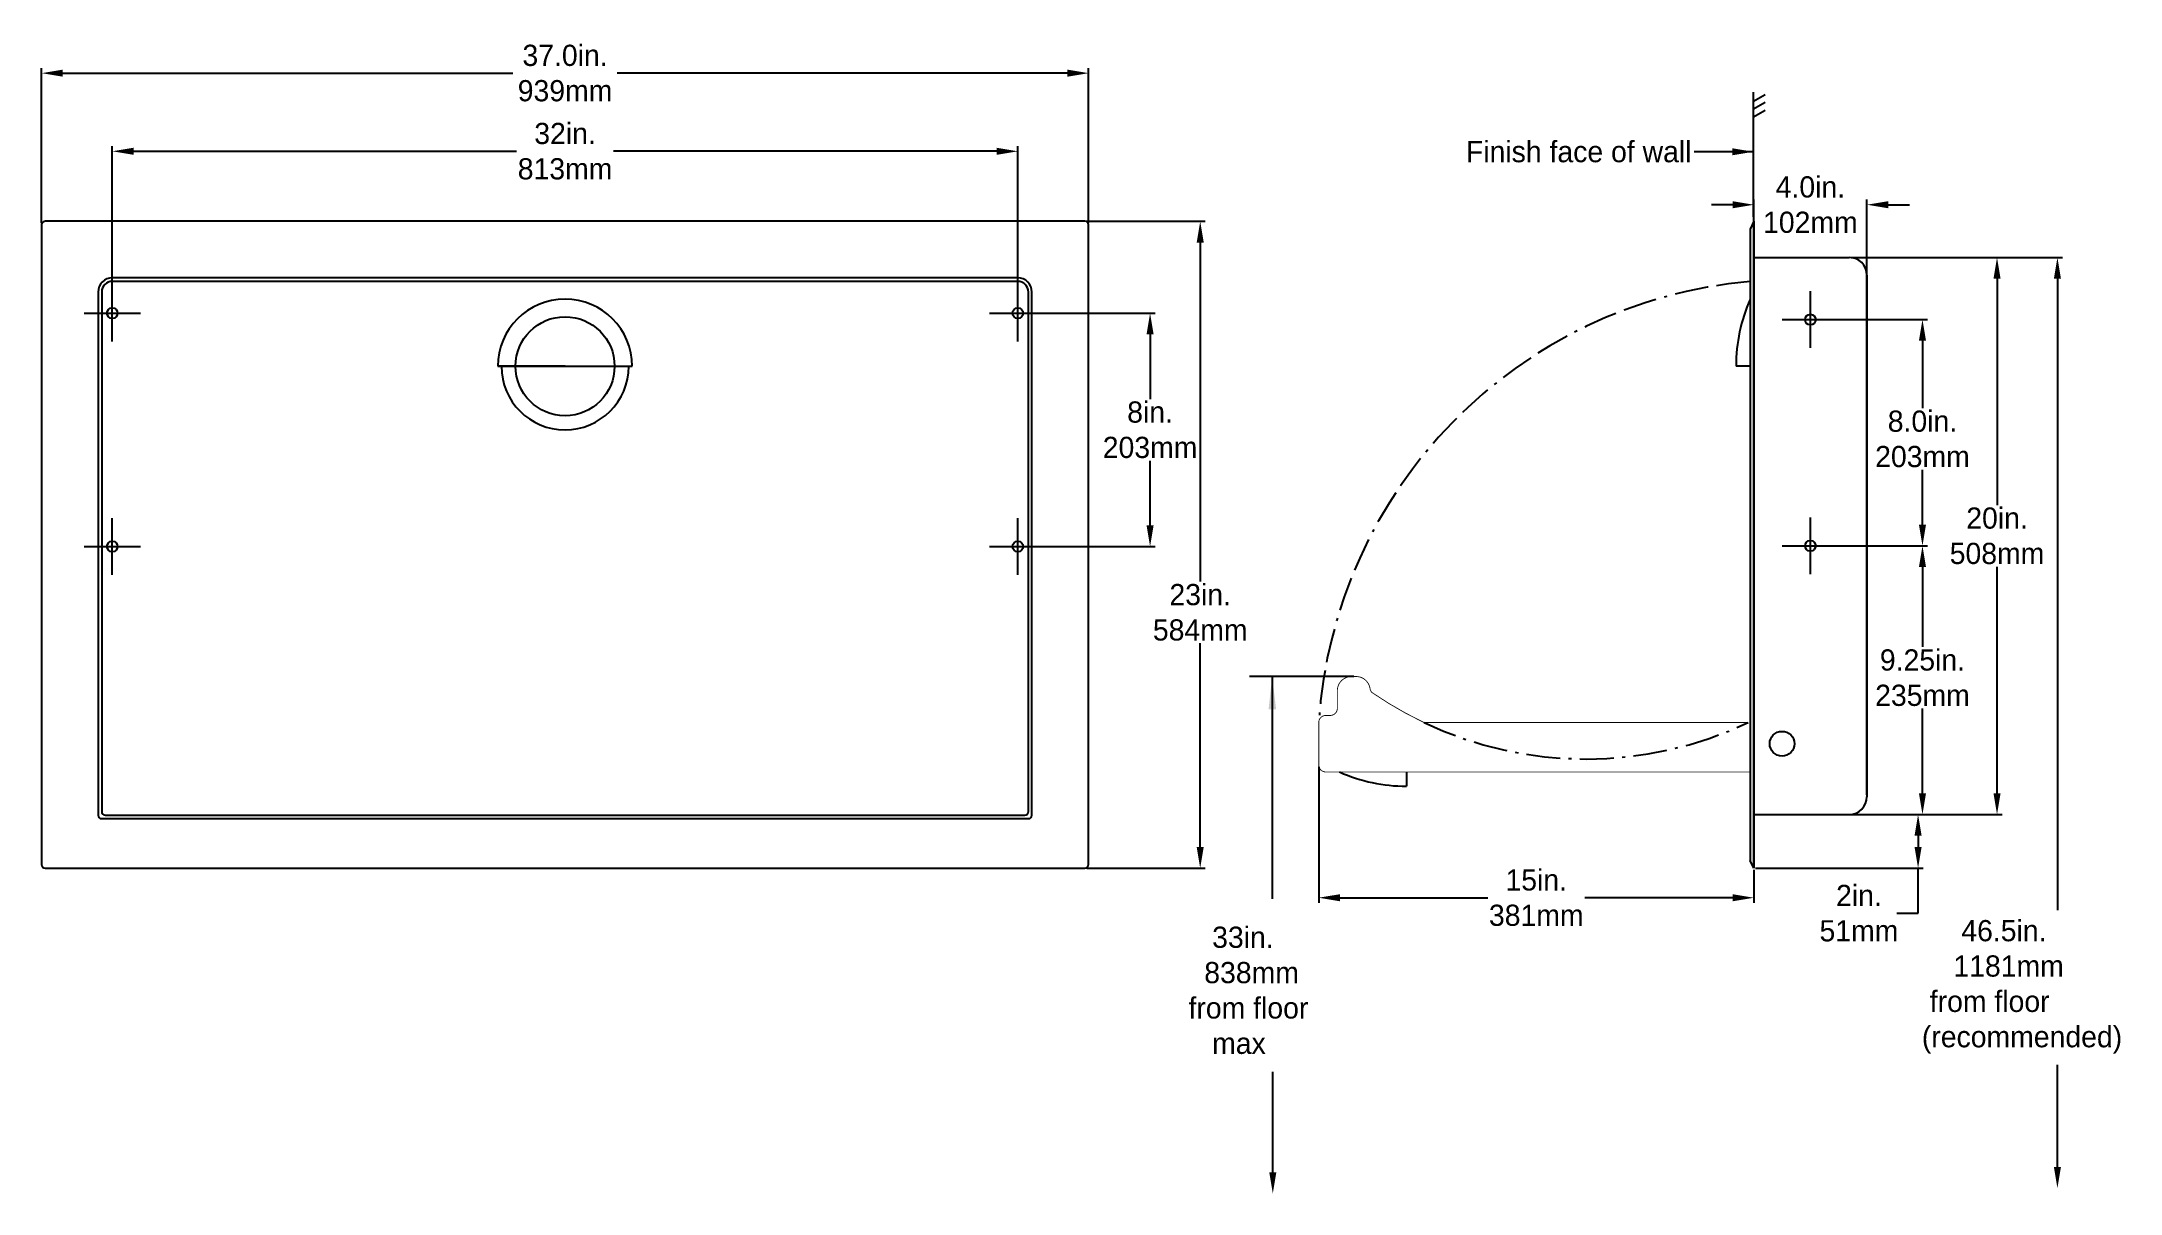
# Model space of a CAD drawing. Extents: x -25.4 to 48.1, y -13 to 27.7.
import ezdxf

# ---------------------------------------------------------------- set-up
doc = ezdxf.new("R2010")
doc.units = 0
doc.header["$LTSCALE"] = 0.1
doc.header["$MEASUREMENT"] = 0
doc.linetypes.add('ACAD_ISO10W100', pattern=[18.5, 12, -3, 0.5, -3])
doc.linetypes.add('ACAD_ISO11W100', pattern=[33.5, 12, -3, 12, -3, 0.5, -3])
doc.layers.get('0').update_dxf_attribs({"linetype": 'CONTINUOUS'})
doc.layers.get('DEFPOINTS').update_dxf_attribs({"linetype": 'CONTINUOUS'})
doc.dimstyles.get("Standard").update_dxf_attribs({"dimtxt": 0.18, "dimasz": 0.18, "dimexe": 0.18, "dimexo": 0.0625, "dimgap": 0.09, "dimtad": 0, "dimtih": 1, "dimtoh": 1, "dimdec": 4, "dimzin": 0, "dimdsep": 46, "dimtxsty": 'Standard', "dimcen": 0.09, "dimadec": 0, "dimazin": 0, "dimtfac": 1, "dimtdec": 4, "dimtofl": 0, "dimtmove": 0, "dimatfit": 3, "dimfxl": 1, "dimtolj": 1, "dimtzin": 0, "dimarcsym": 0})

# ---------------------------------------------------------------- blocks, each defined once
blk = doc.blocks.new('A$C561724FC')
blk.add_line((0, 2.25), (4.75, 2.25))
blk.add_circle((2.375, 2.25), 1.75)
for radius, start, end in [(2.375, 0, 180), (2.25, 180, 0)]:
    blk.add_arc((2.375, 2.25), radius, start, end)
blk = doc.blocks.new('*D1')
at = {"color": 0, "linetype": 'ByBlock'}
for p, q in [((-25.395, 21.3), (-25.395, 26.782)), ((-24.645, 26.602), (-8.735, 26.602)), ((10.855, 26.602), (-5.055, 26.602)), ((11.605, 21.3), (11.605, 26.782))]:
    blk.add_line(p, q, dxfattribs=at)
for points in [[(-24.645, 26.727), (-24.645, 26.477), (-25.395, 26.602)], [(10.855, 26.727), (10.855, 26.477), (11.605, 26.602)]]:
    blk.add_solid(points, dxfattribs=at)
at = {"layer": 'DEFPOINTS', "color": 0, "linetype": 'ByBlock'}
for p in [(11.605, 26.602), (-25.395, 21.237), (11.605, 21.237)]:
    blk.add_point(p, dxfattribs=at)
at = {"color": 0, "linetype": 'ByBlock', "insert": (-6.895, 26.602), "char_height": 0.75, "attachment_point": 5}
blk.add_mtext('\\A1;37.0in.\\P939mm', dxfattribs=at)
blk = doc.blocks.new('*D2')
at = {"color": 0, "linetype": 'Continuous', "lineweight": -2}
for p, q in [((11.542, 21.362), (15.732, 21.362)), ((15.552, 20.612), (15.552, 8.621)), ((15.552, -0.763), (15.552, 6.441)), ((11.542, -1.513), (15.732, -1.513))]:
    blk.add_line(p, q, dxfattribs=at)
at = {"color": 0}
for points in [[(15.677, 20.612), (15.427, 20.612), (15.552, 21.362)], [(15.427, -0.763), (15.677, -0.763), (15.552, -1.513)]]:
    blk.add_solid(points, dxfattribs=at)
at = {"layer": 'DEFPOINTS', "color": 0}
for p in [(11.48, 21.362), (11.48, -1.513), (15.552, -1.513)]:
    blk.add_point(p, dxfattribs=at)
at = {"color": 0, "linetype": 'Continuous', "insert": (15.552, 7.531), "char_height": 0.75, "attachment_point": 5}
blk.add_mtext('\\A1;23in.\\P584mm', dxfattribs=at)
blk = doc.blocks.new('*D3')
at = {"color": 0, "linetype": 'Continuous', "lineweight": -2}
for p, q in [((19.741, 2.075), (19.741, -2.74)), ((35.116, -1.575), (35.116, -2.74)), ((20.491, -2.56), (25.713, -2.56)), ((34.366, -2.56), (29.143, -2.56))]:
    blk.add_line(p, q, dxfattribs=at)
at = {"color": 0}
for points in [[(20.491, -2.435), (20.491, -2.685), (19.741, -2.56)], [(34.366, -2.685), (34.366, -2.435), (35.116, -2.56)]]:
    blk.add_solid(points, dxfattribs=at)
at = {"layer": 'DEFPOINTS', "color": 0}
for p in [(19.741, 2.137), (35.116, -1.513), (35.116, -2.56)]:
    blk.add_point(p, dxfattribs=at)
at = {"color": 0, "linetype": 'Continuous', "insert": (27.428, -2.56), "char_height": 0.75, "attachment_point": 5}
blk.add_mtext('\\A1;15in.\\P381mm', dxfattribs=at)
blk = doc.blocks.new('*D4')
at = {"color": 0, "linetype": 'Continuous', "lineweight": -2}
for p, q in [((38.553, 20.087), (43.892, 20.087)), ((43.712, 19.337), (43.712, 11.327)), ((43.712, 1.137), (43.712, 9.147)), ((38.553, 0.387), (43.892, 0.387))]:
    blk.add_line(p, q, dxfattribs=at)
at = {"color": 0}
for points in [[(43.837, 19.337), (43.587, 19.337), (43.712, 20.087)], [(43.587, 1.137), (43.837, 1.137), (43.712, 0.387)]]:
    blk.add_solid(points, dxfattribs=at)
at = {"layer": 'DEFPOINTS', "color": 0}
for p in [(38.491, 20.087), (38.491, 0.387), (43.712, 0.387)]:
    blk.add_point(p, dxfattribs=at)
at = {"color": 0, "linetype": 'Continuous', "insert": (43.712, 10.237), "char_height": 0.75, "attachment_point": 5}
blk.add_mtext('\\A1;20in.\\P508mm', dxfattribs=at)
blk = doc.blocks.new('*D5')
at = {"color": 0, "linetype": 'Continuous', "lineweight": -2}
for p, q in [((9.167, 18.112), (13.96, 18.112)), ((13.78, 17.362), (13.78, 15.077)), ((13.78, 10.612), (13.78, 12.897)), ((9.167, 9.862), (13.96, 9.862))]:
    blk.add_line(p, q, dxfattribs=at)
at = {"color": 0}
for points in [[(13.905, 17.362), (13.655, 17.362), (13.78, 18.112)], [(13.655, 10.612), (13.905, 10.612), (13.78, 9.862)]]:
    blk.add_solid(points, dxfattribs=at)
at = {"layer": 'DEFPOINTS', "color": 0}
for p in [(9.105, 18.112), (9.105, 9.862), (13.78, 9.862)]:
    blk.add_point(p, dxfattribs=at)
at = {"color": 0, "linetype": 'Continuous', "insert": (13.78, 13.987), "char_height": 0.75, "attachment_point": 5}
blk.add_mtext('\\A1;8in.\\P203mm', dxfattribs=at)
blk = doc.blocks.new('*D6')
at = {"color": 0, "linetype": 'Continuous', "lineweight": -2}
for p, q in [((-22.895, 18.175), (-22.895, 24.019)), ((-22.145, 23.839), (-8.61, 23.839)), ((8.355, 23.839), (-5.18, 23.839)), ((9.105, 18.175), (9.105, 24.019))]:
    blk.add_line(p, q, dxfattribs=at)
at = {"color": 0}
for points in [[(-22.145, 23.964), (-22.145, 23.714), (-22.895, 23.839)], [(8.355, 23.714), (8.355, 23.964), (9.105, 23.839)]]:
    blk.add_solid(points, dxfattribs=at)
at = {"layer": 'DEFPOINTS', "color": 0}
for p in [(9.105, 23.839), (-22.895, 18.112), (9.105, 18.112)]:
    blk.add_point(p, dxfattribs=at)
at = {"color": 0, "linetype": 'Continuous', "insert": (-6.895, 23.839), "char_height": 0.75, "attachment_point": 5}
blk.add_mtext('\\A1;32in.\\P813mm', dxfattribs=at)
blk = doc.blocks.new('*D7')
at = {"color": 0, "linetype": 'Continuous', "lineweight": -2}
for p, q in [((37.178, 9.887), (41.257, 9.887)), ((41.077, 9.137), (41.077, 6.309)), ((41.077, 1.137), (41.077, 4.129)), ((38.553, 0.387), (41.257, 0.387))]:
    blk.add_line(p, q, dxfattribs=at)
at = {"color": 0}
for points in [[(41.202, 9.137), (40.952, 9.137), (41.077, 9.887)], [(40.952, 1.137), (41.202, 1.137), (41.077, 0.387)]]:
    blk.add_solid(points, dxfattribs=at)
at = {"layer": 'DEFPOINTS', "color": 0}
for p in [(37.116, 9.887), (41.077, 9.887), (38.491, 0.387)]:
    blk.add_point(p, dxfattribs=at)
at = {"color": 0, "linetype": 'Continuous', "insert": (41.077, 5.219), "char_height": 0.75, "attachment_point": 5}
blk.add_mtext('\\A1;9.25in.\\P235mm', dxfattribs=at)
blk = doc.blocks.new('*D8')
at = {"color": 0, "linetype": 'ByBlock'}
for p, q in [((37.178, 17.887), (41.257, 17.887)), ((41.077, 17.137), (41.077, 14.754)), ((41.077, 10.637), (41.077, 12.574)), ((37.178, 9.887), (41.257, 9.887))]:
    blk.add_line(p, q, dxfattribs=at)
for points in [[(40.952, 17.137), (41.202, 17.137), (41.077, 17.887)], [(40.952, 10.637), (41.202, 10.637), (41.077, 9.887)]]:
    blk.add_solid(points, dxfattribs=at)
at = {"layer": 'DEFPOINTS', "color": 0, "linetype": 'ByBlock'}
for p in [(37.116, 17.887), (41.077, 17.887), (37.116, 9.887)]:
    blk.add_point(p, dxfattribs=at)
at = {"color": 0, "linetype": 'ByBlock', "insert": (41.077, 13.664), "char_height": 0.75, "attachment_point": 5}
blk.add_mtext('\\A1;8.0in.\\P203mm', dxfattribs=at)
blk = doc.blocks.new('*D9')
at = {"color": 0, "linetype": 'Continuous', "lineweight": -2}
for p, q in [((35.178, 0.387), (41.102, 0.387)), ((40.922, -0.363), (40.922, -0.763)), ((35.178, -1.513), (41.102, -1.513)), ((40.922, -3.109), (40.922, -1.513)), ((40.172, -3.109), (40.922, -3.109))]:
    blk.add_line(p, q, dxfattribs=at)
at = {"color": 0}
for points in [[(41.047, -0.363), (40.797, -0.363), (40.922, 0.387)], [(40.797, -0.763), (41.047, -0.763), (40.922, -1.513)]]:
    blk.add_solid(points, dxfattribs=at)
at = {"layer": 'DEFPOINTS', "color": 0}
for p in [(35.116, 0.387), (35.116, -1.513), (41.047, -1.513)]:
    blk.add_point(p, dxfattribs=at)
at = {"color": 0, "linetype": 'Continuous', "insert": (38.832, -3.109), "char_height": 0.75, "attachment_point": 5}
blk.add_mtext('\\A1;2in.\\P51mm', dxfattribs=at)

msp = doc.modelspace()

# ---------------------------------------------------------------- linework, layer by layer
at = {"color": 7, "linetype": 'Continuous'}
for p, q in [((35.109, 21.522), (35.109, 25.932)), ((35.109, 25.608), (35.52, 25.847)), ((35.109, 25.337), (35.52, 25.576)), ((35.109, 25.052), (35.52, 25.291)), ((43.901, 20.082), (46.027, 20.082))]:
    msp.add_line(p, q, dxfattribs=at)
at = {"color": 0, "linetype": 'ByBlock'}
for p, q in [((35.116, -1.45), (35.116, 22.129)), ((39.116, 1.075), (39.116, 22.129)), ((34.366, 21.949), (33.616, 21.949)), ((39.866, 21.949), (40.616, 21.949))]:
    msp.add_line(p, q, dxfattribs=at)
at = {"linetype": 'Continuous'}
for p, q in [((11.48, 21.362), (-25.27, 21.362)), ((35.116, 21.362), (34.991, 21.087)), ((35.116, 21.362), (35.116, -1.513)), ((-25.395, 21.237), (-25.395, -1.388)), ((11.605, -1.388), (11.605, 21.237)), ((34.991, 21.087), (34.991, -1.238)), ((35.116, 20.087), (38.491, 20.087)), ((9.105, 19.362), (-22.895, 19.362)), ((9.105, 19.237), (-22.895, 19.237)), ((-22.895, 17.112), (-22.895, 19.112)), ((9.105, 17.112), (9.105, 19.112)), ((39.116, 19.462), (39.116, 1.012)), ((-23.395, 18.862), (-23.395, 0.362)), ((-23.27, 18.862), (-23.27, 0.487)), ((9.48, 0.487), (9.48, 18.862)), ((9.605, 0.362), (9.605, 18.862)), ((37.116, 16.887), (37.116, 18.887)), ((-23.895, 18.112), (-21.895, 18.112)), ((8.105, 18.112), (10.105, 18.112)), ((36.116, 17.887), (38.116, 17.887)), ((-6.895, 16.237), (-9.275, 16.237)), ((34.991, 16.237), (34.491, 16.237)), ((-22.895, 8.862), (-22.895, 10.862)), ((9.105, 8.862), (9.105, 10.862)), ((37.116, 8.887), (37.116, 10.887)), ((-23.895, 9.862), (-21.895, 9.862)), ((8.105, 9.862), (10.105, 9.862)), ((36.116, 9.887), (38.116, 9.887)), ((22.846, 1.887), (22.846, 1.387)), ((-23.27, 0.237), (9.48, 0.237)), ((-23.145, 0.362), (9.355, 0.362)), ((35.116, 0.387), (38.491, 0.387)), ((35.116, -1.513), (34.991, -1.238)), ((-25.27, -1.513), (11.48, -1.513))]:
    msp.add_line(p, q, dxfattribs=at)
at = {"color": 7, "linetype": 'ByBlock'}
for p, q in [((45.846, 19.459), (45.846, -2.997)), ((20.979, 5.263), (17.289, 5.263)), ((18.094, 5.263), (18.094, -2.6)), ((18.117, -12.268), (18.117, -8.719)), ((45.846, -12.079), (45.846, -8.464))]:
    msp.add_line(p, q, dxfattribs=at)
at = {"color": 7, "linetype": 'Continuous', "const_width": 0.03}
msp.add_lwpolyline([(34.919, 3.637), (23.461, 3.637, -0.039778), (21.624, 4.697, -0.159367), (21.555, 4.836, 0.3722), (21.061, 5.263), (20.898, 5.263, 0.414214), (20.398, 4.763), (20.398, 4.137, -0.414214), (20.148, 3.887), (19.991, 3.887, 0.414214), (19.741, 3.637), (19.741, 2.137, 0.414214), (19.991, 1.887), (34.991, 1.887)], format="xyb", dxfattribs=at)
at = {"linetype": 'Continuous'}
for centre, radius in [((-22.895, 18.112), 0.188), ((9.105, 18.112), 0.188), ((37.116, 17.887), 0.188), ((-22.895, 9.862), 0.188), ((9.105, 9.862), 0.188), ((37.116, 9.887), 0.188), ((36.116, 2.887), 0.438)]:
    msp.add_circle(centre, radius, dxfattribs=at)
at = {"color": 7, "linetype": 'Continuous'}
msp.add_circle((36.116, 2.887), 0.438, dxfattribs=at)
at = {"linetype": 'Continuous'}
for centre, radius, start, end in [((-25.27, 21.237), 0.125, 90, 180), ((11.48, 21.237), 0.125, 0, 90), ((38.491, 19.462), 0.625, 0, 90), ((-22.895, 18.862), 0.5, 90, 180), ((-22.895, 18.862), 0.375, 90, 180), ((9.105, 18.862), 0.5, 0, 90), ((9.105, 18.862), 0.375, 0, 90), ((40.27, 16.261), 5.78, 155.99088, 180.23181), ((22.823, 7.167), 5.78, 245.99088, 270.23181), ((38.491, 1.012), 0.625, 270, 0), ((-23.27, 0.362), 0.125, 180, 270), ((-23.145, 0.487), 0.125, 180, 270), ((9.355, 0.487), 0.125, 270, 0), ((9.48, 0.362), 0.125, 270, 0), ((-25.27, -1.388), 0.125, 180, 270), ((11.48, -1.388), 0.125, 270, 0)]:
    msp.add_arc(centre, radius, start, end, dxfattribs=at)
at = {"color": 7, "linetype": 'ACAD_ISO11W100'}
msp.add_arc((36.443, 2.56), 16.737, 94.97881, 176.30862, dxfattribs=at)
at = {"color": 7, "linetype": 'ACAD_ISO10W100'}
msp.add_arc((29.19, 15.691), 13.346, 244.57849, 295.42151, dxfattribs=at)
at = {"color": 0, "linetype": 'ByBlock'}
for points in [[(34.366, 22.074), (34.366, 21.824), (35.116, 21.949)], [(39.866, 22.074), (39.866, 21.824), (39.116, 21.949)]]:
    msp.add_solid(points, dxfattribs=at)
at = {"color": 7, "linetype": 'ByBlock'}
for points in [[(45.721, 19.332), (45.971, 19.332), (45.846, 20.082)], [(17.969, 4.107), (18.236, 4.107), (18.094, 5.263)], [(17.992, -12.268), (18.242, -12.268), (18.117, -13.018)], [(45.721, -12.079), (45.971, -12.079), (45.846, -12.829)]]:
    msp.add_solid(points, dxfattribs=at)
at = {"layer": 'DEFPOINTS', "color": 0, "linetype": 'ByBlock'}
for p in [(39.116, 21.949), (39.116, 1.012), (35.116, -1.513)]:
    msp.add_point(p, dxfattribs=at)
at = {"layer": 'DEFPOINTS', "color": 7, "linetype": 'ByBlock'}
for p in [(19.437, 3.7), (45.846, -12.829)]:
    msp.add_point(p, dxfattribs=at)

# ---------------------------------------------------------------- block references
at = {"linetype": 'Continuous'}
msp.add_blockref('A$C561724FC', (-9.27, 13.987), dxfattribs=at)

# ---------------------------------------------------------------- texts
at = {"color": 7, "linetype": 'Continuous', "insert": (32.914, 23.822), "char_height": 0.75, "attachment_point": 6}
msp.add_mtext('\\A1;Finish face of wall', dxfattribs=at)
at = {"color": 0, "linetype": 'ByBlock', "insert": (37.116, 21.949), "char_height": 0.75, "attachment_point": 5}
msp.add_mtext('4.0in.\\P102mm', dxfattribs=at)
at = {"color": 7, "linetype": 'Continuous', "char_height": 0.75, "attachment_point": 1}
for s, insert, width in [('   33in.\\P  838mm\\Pfrom floor\\P   max', (15.138, -3.582), 8.3628), ('{     46.5in.\\P    1181mm\\P from floor\\P(recommended)}', (41.056, -3.349), 10.5444)]:
    msp.add_mtext(s, dxfattribs=dict(at, insert=insert, width=width))

# ---------------------------------------------------------------- dimensions: what is measured, and where the dimension line sits
at = {"linetype": 'Continuous'}
dim = msp.add_linear_dim(base=(11.605, 26.602), p1=(-25.395, 21.237), p2=(11.605, 21.237), text='37.0in.\\P939mm', dimstyle='Standard', override={"dimtxt": 0.75, "dimasz": 0.75, "dimdec": 1, "dimcen": 1}, dxfattribs=at)
dim.commit()
dim.dimension.update_dxf_attribs({"geometry": '*D1', "text_midpoint": (-6.895, 26.602), "dimtype": 160})
for base, p1, p2, text, picture, middle in [((9.105, 23.839), (-22.895, 18.112), (9.105, 18.112), '32in.\\P813mm', '*D6', (-6.895, 23.839)), ((35.116, -2.56), (19.741, 2.137), (35.116, -1.513), '15in.\\P381mm', '*D3', (27.428, -2.56))]:
    dim = msp.add_linear_dim(base=base, p1=p1, p2=p2, text=text, dimstyle='Standard', override={"dimtxt": 0.75, "dimasz": 0.75, "dimdec": 1, "dimcen": 1}, dxfattribs=at)
    dim.commit()
    dim.dimension.update_dxf_attribs({"geometry": picture, "text_midpoint": middle})
for base, p1, p2, text, override, picture, middle in [((15.552, -1.513), (11.48, 21.362), (11.48, -1.513), '23in.\\P584mm', {"dimtxt": 0.75, "dimasz": 0.75, "dimdec": 1, "dimcen": 1}, '*D2', (15.552, 7.531)), ((43.712, 0.387), (38.491, 20.087), (38.491, 0.387), '20in.\\P508mm', {"dimtxt": 0.75, "dimasz": 0.75, "dimdec": 1, "dimcen": 1}, '*D4', (43.712, 10.237)), ((41.077, 17.887), (37.116, 9.887), (37.116, 17.887), '8.0in.\\P203mm', {"dimtxt": 0.75, "dimasz": 0.75, "dimjust": 1, "dimdec": 1, "dimcen": 1}, '*D8', (41.077, 13.664)), ((41.077, 9.887), (38.491, 0.387), (37.116, 9.887), '9.25in.\\P235mm', {"dimtxt": 0.75, "dimasz": 0.75, "dimjust": 1, "dimdec": 1, "dimcen": 1}, '*D7', (41.077, 5.219)), ((40.922, -1.513), (35.116, 0.387), (35.116, -1.513), '2in.\\P51mm', {"dimtxt": 0.75, "dimasz": 0.75, "dimjust": 1, "dimdec": 1, "dimcen": 1}, '*D9', (38.832, -3.109))]:
    dim = msp.add_linear_dim(base=base, p1=p1, p2=p2, angle=90, text=text, dimstyle='Standard', override=override, dxfattribs=at)
    dim.commit()
    dim.dimension.update_dxf_attribs({"geometry": picture, "text_midpoint": middle, "dimtype": 160})
dim = msp.add_linear_dim(base=(13.78, 9.862), p1=(9.105, 18.112), p2=(9.105, 9.862), angle=90, text='8in.\\P203mm', dimstyle='Standard', override={"dimtxt": 0.75, "dimasz": 0.75, "dimdec": 1, "dimcen": 1}, dxfattribs=at)
dim.commit()
dim.dimension.update_dxf_attribs({"geometry": '*D5', "text_midpoint": (13.78, 13.987)})

# ---------------------------------------------------------------- leaders
at = {"color": 7, "linetype": 'Continuous'}
msp.add_leader([(35.109, 23.822), (33.004, 23.822)], dimstyle='Standard', override={"dimtxt": 0.75, "dimasz": 0.75, "dimdec": 1, "dimcen": 1}, dxfattribs=at)

doc.saveas('drawing.dxf')
